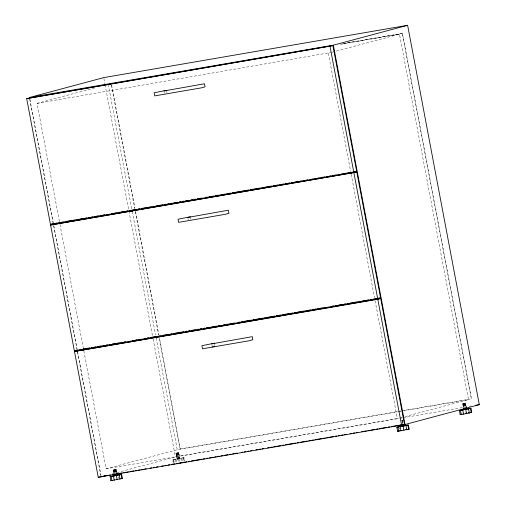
<?xml version="1.0" encoding="UTF-8"?>
<svg xmlns="http://www.w3.org/2000/svg" width="506" height="506" viewBox="0 0 506 506"><rect width="100%" height="100%" fill="white"/><g stroke="black" fill="none" stroke-linecap="round" stroke-linejoin="round"><path stroke-width="0.38" stroke-dasharray="2.53 1.9" d="M114.033 473.635L113.344 470.011L114.653 469.707L116.235 469.454L116.918 473.078M113.344 470.011L116.235 469.454M175.898 453.268L178.782 452.718L179.883 458.518L178.574 458.822L176.992 459.068L175.898 453.268L178.782 452.718M173.305 463.287L172.666 459.903L177.891 458.689L184.209 457.683L184.848 461.067M176.992 459.068L179.883 458.518M172.666 459.903L184.209 457.683M463.471 408.26L462.648 403.908L465.539 403.352L466.222 406.976M462.648 403.908L465.539 403.352M59.36 221.293L37.077 103.363L94.597 87.974M37.077 103.363L331.354 52.415M332.113 52.213L399.468 34.193L468.518 399.613L404.945 416.621M402.371 33.415L471.421 398.836L402.371 33.415L342.41 43.737M83.844 350.86L106.127 468.79L177.264 449.752L397.653 411.814M159.207 338.027L180.168 448.974L159.447 337.964M112.477 473.793L175.392 456.962L399.247 418.424M106.127 468.79L398.886 418.247M399.645 418.045L401.916 417.431M401.675 420.391L402.858 420.138M401.403 420.341L402.985 420.088M343.429 43.541L402.612 33.352M340.285 44.383L399.468 34.193M180.168 448.974L401.334 410.904M402.112 410.771L471.662 398.772M398.431 411.682L400.765 411.277M403.883 410.739L468.518 399.613M400.025 418.291L402.359 417.886M403.137 417.754L468.423 406.514M469.201 406.381L471.535 405.983M465.412 403.402L466.096 407.026M465.273 403.377L465.956 407.001M464.932 403.516L465.615 407.14M464.698 403.465L465.381 407.096M464.23 403.655L464.913 407.279M463.958 403.605L464.641 407.229M463.49 403.794L464.173 407.419M463.249 403.744L463.939 407.368M462.908 403.883L463.591 407.507M462.775 403.858L463.869 409.658M402.384 420.252L402.928 423.149M402.143 420.208L402.833 423.832M401.954 421.846L402.365 424.022M399.538 427.981L399.791 429.335M328.331 53.225L350.614 171.155M351.196 174.26L374.503 297.617M375.091 300.722L397.374 418.652M166.436 90.308L166.879 92.636M190.332 216.758L190.92 219.857M214.221 343.201L214.664 345.528M164.07 91.757L164.361 93.306M187.96 218.206L188.257 219.756M211.856 344.649L212.147 346.199M183.703 457.886L184.475 461.946M183.166 457.778L183.804 461.162M111.655 85.04L134.963 208.402M135.551 211.502L158.859 334.864M111.415 85.103L134.722 208.466M135.311 211.565L158.618 334.928M181.793 458.328L182.432 461.712M180.851 458.145L181.49 461.529M178.662 452.769L179.756 458.569M178.523 452.737L179.617 458.537M178.182 452.876L179.276 458.676M177.948 452.832L179.042 458.632M108.221 84.331L131.819 209.237M132.262 211.565L155.57 334.928M156.158 338.033L177.264 449.752M178.979 458.898L179.491 461.605M177.48 453.022L178.574 458.822M177.208 452.965L178.302 458.765M177.891 458.689L178.536 462.073M176.733 453.155L177.834 458.955M176.499 453.11L177.6 458.91M176.158 453.249L177.252 459.05M176.018 453.218L177.119 459.018M176.018 459.442L176.531 462.149M103.863 78.392L104.887 83.825M105.033 84.603L128.783 210.275M128.929 211.046L152.527 335.946M153.116 339.045L175.392 456.962M175.082 459.258L175.848 463.319M173.71 459.809L174.349 463.192M173.166 459.701L173.805 463.085M118.682 476.918L118.942 478.271M116.108 469.505L116.93 473.856M115.975 469.479L116.658 473.104M115.627 469.612L116.317 473.243M115.393 469.568L116.083 473.192M114.925 469.758L115.608 473.382M114.653 469.707L115.336 473.331M114.185 469.891L114.736 472.794M113.951 469.846L114.634 473.471M113.61 469.985L114.293 473.61M113.471 469.96L114.154 473.584M59.948 224.398L83.256 347.755M29.886 99.372L53.219 222.842M53.781 225.821L77.108 349.292M77.526 351.493L101.004 475.735M29.721 99.049L53.029 222.393M53.617 225.493L76.925 348.836M77.507 351.942L100.814 475.286"/><path stroke-width="0.76" d="M116.823 475.153L121.655 474.419L122.427 478.48L110.884 480.7L110.112 476.639L115.343 475.425M114.166 474.356L114.445 475.811L115.045 475.646M114.445 475.811L117.329 475.254L117.057 473.806M110.112 476.639L121.655 474.419M110.884 480.7L111.383 480.498M402.093 426.058L408.405 425.059L409.177 429.12L397.634 431.333L396.868 427.279L401.391 426.204M400.916 424.996L401.195 426.444L401.043 424.945M401.195 426.444L404.079 425.888L403.807 424.439M396.868 427.279L408.405 425.059M397.634 431.333L399.411 430.84M459.416 410.537L470.959 408.323L471.725 412.384L466.5 413.598L460.182 414.597L459.416 410.537L470.959 408.323M463.471 408.26L463.743 409.708L465.324 409.455L466.633 409.152L466.355 407.703M460.182 414.597L461.959 414.104M26.692 98.6L332.916 45.603L356.686 171.401L353.783 172.179L50.461 224.398L26.692 98.6L332.916 45.603M407.627 25.3L103.717 77.62L29.43 97.494L333.346 45.179L407.627 25.3L479.308 404.642L405.021 424.521L98.246 477.291L74.477 351.493L380.702 298.502L404.471 424.3L401.568 425.072L377.799 299.274L380.702 298.502M50.461 224.398L57.254 222.95M50.587 225.043L356.812 172.053L380.582 297.851L377.678 298.629L74.357 350.841L50.587 225.043L356.812 172.053M74.357 350.841L77.26 350.063M212.292 346.977L214.81 346.3M98.246 477.291L107.373 475.444M101.111 476.835L104.9 475.823M181.154 462.674L179.75 462.958L186.701 461.788M464.35 409.544L465.792 409.265M401.796 426.286L403.244 426.008M176.79 463.502L178.27 463.23M465.412 413.383L466.893 413.111M166.436 90.308L154.128 92.794L154.716 95.893L201.198 87.892L205.069 86.861L204.481 83.762L163.925 90.979M58.81 222.684L60.366 222.412M61.922 222.147L63.478 221.881M65.034 221.609L72.029 220.407M73.585 220.135L75.141 219.87M76.697 219.604L78.253 219.332M79.809 219.066L83.699 218.396M85.255 218.13L86.811 217.865M88.36 217.593L89.916 217.327M91.472 217.061L93.028 216.789M94.584 216.524L98.474 215.853M100.03 215.588L101.586 215.316M103.142 215.05L104.698 214.784M106.254 214.512L107.81 214.247M111.693 213.576L113.249 213.311M114.805 213.039L116.361 212.773M117.917 212.507L119.473 212.235M121.029 211.97L124.919 211.299M126.475 211.034L128.031 210.768M129.587 210.496L131.136 210.23M132.692 209.965L136.582 209.294M138.138 209.022L139.694 208.757M141.25 208.491L151.364 206.752M152.913 206.48L154.469 206.214M156.025 205.948L163.027 204.74M164.583 204.475L166.139 204.203M167.695 203.937L169.251 203.671M170.807 203.399L172.363 203.134M173.919 202.868L177.802 202.198M179.358 201.932L180.914 201.66M182.47 201.394L184.026 201.129M185.582 200.857L187.138 200.591M191.028 199.921L192.584 199.655M194.14 199.383L195.695 199.117M197.245 198.852L198.801 198.58M200.357 198.314L201.913 198.048M205.803 197.378L207.359 197.106M208.915 196.84L210.471 196.575M212.027 196.303L213.583 196.037M215.139 195.771L219.022 195.101M220.578 194.835L222.134 194.563M223.69 194.298L225.246 194.032M226.802 193.76L230.692 193.09M232.248 192.824L233.804 192.558M235.36 192.286L245.467 190.547M247.023 190.281L248.579 190.016M250.135 189.744L257.137 188.542M258.692 188.27L260.248 188.004M261.804 187.739L263.354 187.467M264.91 187.201L271.912 185.999M273.468 185.727L275.024 185.462M276.58 185.196L278.136 184.924M279.691 184.658L283.581 183.988M285.131 183.722L286.687 183.45M288.243 183.185L289.799 182.919M291.355 182.647L292.911 182.381M294.467 182.116L298.357 181.445M299.913 181.173L301.468 180.908M303.024 180.642L304.58 180.37M306.13 180.104L307.686 179.839M311.576 179.168L313.132 178.903M314.688 178.631L316.244 178.365M317.8 178.099L319.356 177.827M320.912 177.562L324.801 176.891M326.357 176.626L327.907 176.354M329.463 176.088L331.019 175.822M332.575 175.55L336.465 174.886M338.021 174.614L339.577 174.349M341.133 174.083L351.24 172.337M352.796 172.072L356.686 171.401M190.332 216.758L178.023 219.243L178.605 222.343L225.088 214.342L228.959 213.304L228.37 210.205L187.815 217.428M79.587 349.665L81.143 349.399M82.699 349.127L89.701 347.926M91.257 347.654L92.813 347.388M94.369 347.122L95.925 346.85M97.481 346.585L101.364 345.914M102.92 345.649L104.476 345.383M106.032 345.111L107.588 344.845M109.144 344.58L110.7 344.308M112.256 344.042L116.146 343.372M117.702 343.106L119.258 342.834M120.814 342.568L122.363 342.303M123.919 342.031L125.475 341.765M132.477 340.563L134.033 340.291M135.589 340.026L137.145 339.76M138.701 339.488L140.257 339.222M144.14 338.552L145.696 338.286M147.252 338.014L148.808 337.749M150.364 337.483L157.366 336.275M158.922 336.009L160.478 335.737M162.034 335.472L169.029 334.27M170.585 333.998L172.141 333.732M173.697 333.467L183.811 331.721M185.367 331.455L186.916 331.19M188.472 330.918L190.028 330.652M191.584 330.386L195.474 329.716M197.03 329.45L198.586 329.178M200.142 328.913L201.698 328.647M203.254 328.375L204.81 328.109M206.366 327.844L210.249 327.173M211.805 326.901L213.361 326.636M214.917 326.37L216.473 326.098M218.029 325.832L219.585 325.567M223.475 324.896L225.031 324.631M226.587 324.359L228.143 324.093M229.699 323.827L231.248 323.555M232.804 323.29L234.36 323.024M238.25 322.354L239.806 322.082M241.362 321.816L242.918 321.55M244.474 321.278L248.364 320.608M249.92 320.342L251.476 320.077M253.025 319.805L254.581 319.539M256.137 319.273L263.139 318.065M264.695 317.8L266.251 317.534M267.807 317.262L274.802 316.06M276.358 315.788L277.914 315.523M279.47 315.257L281.026 314.985M282.582 314.719L289.584 313.518M291.14 313.246L292.696 312.98M294.252 312.714L295.808 312.442M297.357 312.177L301.247 311.506M302.803 311.241L304.359 310.969M305.915 310.703L307.471 310.437M309.027 310.165L310.583 309.9M312.139 309.634L316.029 308.964M317.585 308.698L319.134 308.426M320.69 308.16L322.246 307.895M323.802 307.623L325.358 307.357M332.36 306.149L333.916 305.883M335.472 305.618L337.028 305.346M338.584 305.08L342.467 304.41M344.023 304.144L345.579 303.872M347.135 303.606L348.691 303.341M350.247 303.069L357.249 301.867M358.805 301.601L360.361 301.329M361.91 301.064L368.912 299.856M370.468 299.59L372.024 299.324M373.58 299.052L380.582 297.851M74.477 351.493L377.799 299.274M214.221 343.201L201.913 345.693L202.501 348.792L248.984 340.791L252.855 339.754L252.266 336.654L211.71 343.878M475.419 405.312L479.308 404.642M108.929 475.172L110.485 474.906M112.035 474.641L113.591 474.369M115.147 474.103L122.148 472.901M123.704 472.629L125.26 472.364M126.816 472.098L128.372 471.826M129.928 471.56L133.812 470.89M135.368 470.624L136.924 470.352M138.48 470.087L140.035 469.821M141.591 469.549L143.147 469.283M144.703 469.018L146.259 468.746M150.149 468.082L151.705 467.81M153.261 467.544L154.817 467.278M156.367 467.006L157.923 466.741M161.812 466.07L163.368 465.805M164.924 465.533L166.48 465.267M168.036 465.001L169.592 464.729M171.148 464.464L175.038 463.793M176.594 463.528L178.144 463.262M188.257 461.516L189.813 461.251M191.369 460.985L201.477 459.239M203.032 458.974L204.588 458.708M206.144 458.436L207.7 458.17M209.256 457.905L213.146 457.234M214.702 456.969L216.258 456.697M217.814 456.431L219.37 456.165M220.92 455.893L222.476 455.628M224.031 455.362L227.921 454.692M229.477 454.42L231.033 454.154M232.589 453.888L234.145 453.616M235.701 453.351L237.257 453.085M241.147 452.415L242.703 452.149M244.253 451.877L245.808 451.611M247.364 451.346L248.92 451.074M250.476 450.808L252.032 450.542M255.922 449.872L257.478 449.6M259.034 449.334L260.59 449.069M262.146 448.797L263.702 448.531M267.585 447.861L269.141 447.595M270.697 447.329L272.253 447.057M273.809 446.792L280.811 445.584M282.367 445.318L283.923 445.052M285.479 444.78L295.586 443.041M297.142 442.775L298.698 442.503M300.254 442.238L307.256 441.036M308.805 440.764L310.361 440.498M311.917 440.233L313.473 439.961M315.029 439.695L322.031 438.487M323.587 438.221L325.143 437.956M326.699 437.684L328.255 437.418M329.811 437.152L333.694 436.482M335.25 436.216L336.806 435.944M338.362 435.679L339.918 435.413M341.474 435.141L343.03 434.875M344.586 434.61L346.142 434.338M350.032 433.667L351.588 433.402M353.137 433.136L354.693 432.864M356.249 432.598L357.805 432.333M361.695 431.662L363.251 431.39M364.807 431.125L366.363 430.859M367.919 430.587L369.475 430.321M371.031 430.056L374.914 429.385M376.47 429.12L378.026 428.848M379.582 428.582L386.584 427.374M388.14 427.108L389.696 426.843M391.252 426.571L404.471 424.3M468.373 412.845L469.91 412.599M116.494 475.368L117.329 475.254M405.818 429.581L407.362 429.335M470.681 412.479L471.725 412.384M408.133 429.214L409.177 429.12M121.377 478.581L122.427 478.48M470.46 408.525L471.225 412.586M468.543 408.968L469.309 413.029M466.235 407.754L466.507 409.202M465.754 407.861L466.026 409.316M465.729 409.537L466.5 413.598M465.052 408.007L465.324 409.455M464.312 408.14L464.584 409.594M463.73 408.234L464.002 409.683M462.775 410.075L463.54 414.136M460.46 410.442L461.225 414.503M407.906 425.261L408.671 429.322M405.995 425.704L406.761 429.765M333.346 45.179L405.021 424.521M403.68 424.49L403.959 425.938M403.548 424.464L403.82 425.913M403.206 424.604L403.478 426.052M403.181 426.273L403.946 430.334M402.498 424.743L402.776 426.191M401.758 424.882L402.03 426.33M330.013 46.381L353.783 172.179M353.909 172.831L377.678 298.629M401.182 424.97L401.454 426.419M400.221 426.811L400.986 430.872M350.759 171.932L351.05 173.482M397.912 427.178L398.677 431.238M131.971 210.015L132.262 211.565M155.861 336.477L156.158 338.033M121.155 474.622L121.921 478.682M119.245 475.071L120.011 479.131M116.93 473.856L117.202 475.305M116.45 473.964L116.728 475.412M116.431 475.64L117.196 479.694M115.747 474.109L116.019 475.558M115.007 474.242L115.279 475.691M114.432 474.337L114.704 475.785M114.293 474.305L114.565 475.76M113.471 476.178L114.236 480.238M111.162 476.544L111.927 480.605M59.506 222.071L59.803 223.62M83.401 348.533L83.699 350.082M53.174 223.165L53.472 224.721M77.07 349.614L77.361 351.164"/></g></svg>
